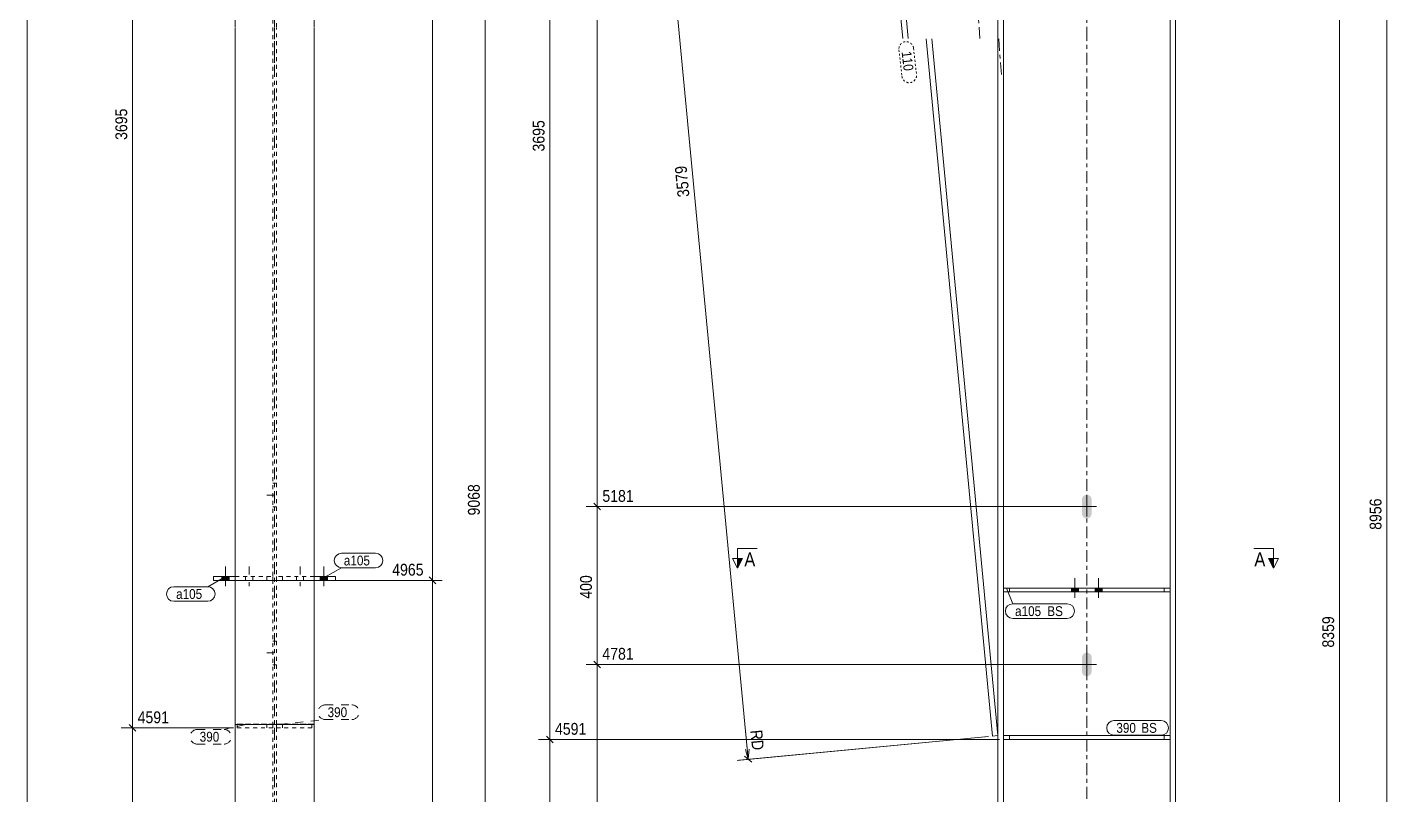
# Model space of a CAD drawing. Header units: millimetres. Extents: x 2 to 579, y 1 to 825.
# Drawn here: x 5 to 349.4, y 321.5 to 516 of the extents above; entities that cross this region are included whole.
import ezdxf

# ---------------------------------------------------------------- set-up
doc = ezdxf.new("R2010")
doc.units = ezdxf.units.MM
for name, pattern in [('XKITLINE00', [0]), ('XKITLINE01', [4, 1, -1, 1, -1]), ('XKITLINE02', [4, 2, -2]), ('XKITLINE03', [6, 3, -1, 1, -1]), ('XKITLINE04', [3, 0.5, -0.5, 0.5, -0.5, 0.5, -0.5])]:
    doc.linetypes.add(name, pattern=pattern)
for name, color, linetype, lineweight in [('Bolt', 3, 'Continuous', 0), ('Dimensions', 7, 'Continuous', 0), ('DrawingSheet', 5, 'Continuous', 0), ('Part', 2, 'Continuous', 0), ('PartMark', 7, 'Continuous', 0), ('Section', 6, 'Continuous', 0)]:
    doc.layers.add(name, color=color, linetype=linetype, lineweight=lineweight)
doc.styles.add('ARIAL', font='ARIAL.TTF')

# ---------------------------------------------------------------- blocks, each defined once
blk = doc.blocks.new('*A6')
at = {"layer": 'Bolt'}
for points in [[(273.88, 391.59), (273.4, 391.5), (272.92, 391.59), (272.52, 391.86), (272.25, 392.27), (272.15, 392.75), (272.15, 396.25), (272.25, 396.72), (272.52, 397.13), (272.92, 397.4), (273.4, 397.5), (273.88, 397.4), (274.28, 397.13), (274.55, 396.72), (274.65, 396.25), (274.65, 392.75), (274.55, 392.27), (274.28, 391.86)], [(273.88, 351.59), (273.4, 351.5), (272.92, 351.59), (272.52, 351.86), (272.25, 352.27), (272.15, 352.75), (272.15, 356.25), (272.25, 356.72), (272.52, 357.13), (272.92, 357.4), (273.4, 357.5), (273.88, 357.4), (274.28, 357.13), (274.55, 356.72), (274.65, 356.25), (274.65, 352.75), (274.55, 352.27), (274.28, 351.86)]]:
    blk.add_hatch(color=3, dxfattribs=at).paths.add_polyline_path(points, flags=17)
at = {"layer": 'Bolt', "color": 3, "linetype": 'XKITLINE00', "lineweight": 0}
for p, q in [((273.4, 397), (273.4, 392)), ((275.9, 394.5), (270.9, 394.5)), ((273.4, 357), (273.4, 352)), ((275.9, 354.5), (270.9, 354.5))]:
    blk.add_line(p, q, dxfattribs=at)
blk = doc.blocks.new('*A9')
at = {"layer": 'Bolt'}
for points in [[(269.5, 372.87), (269.5, 373.87), (271.3, 373.87), (271.3, 372.87)], [(269.5, 372.87), (269.5, 373.87), (271.3, 373.87), (271.3, 372.87)], [(275.5, 372.87), (275.5, 373.87), (277.3, 373.87), (277.3, 372.87)], [(275.5, 372.87), (275.5, 373.87), (277.3, 373.87), (277.3, 372.87)]]:
    blk.add_hatch(color=3, dxfattribs=at).paths.add_polyline_path(points, flags=17)
at = {"layer": 'Bolt', "color": 3, "linetype": 'XKITLINE00', "lineweight": 0}
for p, q in [((270.4, 376.37), (270.4, 371.37)), ((270.4, 376.37), (270.4, 371.37)), ((276.4, 376.37), (276.4, 371.37)), ((276.4, 376.37), (276.4, 371.37)), ((269.5, 373.87), (269.5, 372.87)), ((269.5, 373.87), (269.5, 372.87)), ((271.3, 373.87), (271.3, 372.87)), ((271.3, 373.87), (271.3, 372.87)), ((275.5, 373.87), (275.5, 372.87)), ((275.5, 373.87), (275.5, 372.87)), ((277.3, 373.87), (277.3, 372.87)), ((277.3, 373.87), (277.3, 372.87))]:
    blk.add_line(p, q, dxfattribs=at)
blk = doc.blocks.new('*A10')
at = {"layer": 'Bolt', "color": 3, "linetype": 'XKITLINE02', "lineweight": 0}
for p, q in [((270.4, 376.37), (270.4, 371.37)), ((270.4, 376.37), (270.4, 371.37)), ((276.4, 376.37), (276.4, 371.37)), ((276.4, 376.37), (276.4, 371.37)), ((269.5, 373.87), (269.5, 372.87)), ((269.5, 373.87), (269.5, 372.87)), ((271.3, 373.87), (271.3, 372.87)), ((271.3, 373.87), (271.3, 372.87)), ((275.5, 373.87), (275.5, 372.87)), ((275.5, 373.87), (275.5, 372.87)), ((277.3, 373.87), (277.3, 372.87)), ((277.3, 373.87), (277.3, 372.87))]:
    blk.add_line(p, q, dxfattribs=at)
blk = doc.blocks.new('*A13')
at = {"layer": 'Part', "color": 2, "linetype": 'XKITLINE00', "lineweight": 0}
for p, q in [((294.5, 708.29), (294.5, 513.1)), ((295.9, 709.39), (295.9, 513.1)), ((250.9, 673.92), (250.9, 513.1)), ((252.3, 675.02), (252.3, 513.1)), ((250.9, 513), (250.9, 218.48)), ((252.3, 513), (252.3, 373.87)), ((294.5, 513), (294.5, 373.87)), ((295.9, 513), (295.9, 218.48)), ((252.3, 372.87), (252.3, 218.48)), ((294.5, 372.87), (294.5, 218.48))]:
    blk.add_line(p, q, dxfattribs=at)
at = {"layer": 'Part', "color": 7, "linetype": 'XKITLINE03', "lineweight": 0}
for p, q in [((273.4, 513.1), (273.4, 701.66)), ((273.4, 218.48), (273.4, 513))]:
    blk.add_line(p, q, dxfattribs=at)
at = {"layer": 'Part', "color": 7, "linetype": 'XKITLINE01', "lineweight": 0}
for p, q in [((252.3, 373.87), (252.3, 372.87)), ((294.5, 373.87), (294.5, 372.87))]:
    blk.add_line(p, q, dxfattribs=at)
blk = doc.blocks.new('*A15')
at = {"layer": 'Part', "color": 7, "linetype": 'XKITLINE01', "lineweight": 0}
for p, q in [((294.5, 336.48), (252.3, 336.48)), ((252.3, 336.48), (252.3, 335.48)), ((252.3, 335.48), (294.5, 335.48)), ((253.8, 335.48), (253.8, 336.48)), ((293, 335.48), (293, 336.48)), ((294.5, 335.48), (294.5, 336.48))]:
    blk.add_line(p, q, dxfattribs=at)
blk = doc.blocks.new('*A16')
at = {"layer": 'Part', "color": 2, "linetype": 'XKITLINE00', "lineweight": 0}
for p, q in [((252.3, 336.48), (294.5, 336.48)), ((252.3, 335.48), (294.5, 335.48))]:
    blk.add_line(p, q, dxfattribs=at)
at = {"layer": 'Part', "color": 7, "linetype": 'XKITLINE01', "lineweight": 0}
for p, q in [((252.3, 336.48), (252.3, 335.48)), ((253.8, 335.48), (253.8, 336.48)), ((293, 336.48), (293, 335.48)), ((294.5, 335.48), (294.5, 336.48))]:
    blk.add_line(p, q, dxfattribs=at)
blk = doc.blocks.new('*A17')
at = {"layer": 'Part', "color": 7, "linetype": 'XKITLINE01', "lineweight": 0}
for p, q in [((214.25, 645.03), (249.74, 673)), ((249.74, 673), (250.9, 672.45)), ((250.9, 513.1), (250.9, 672.45)), ((250.9, 672.45), (250.9, 672.45)), ((250.9, 513.1), (250.9, 672.45)), ((250.9, 672.45), (250.9, 672.45)), ((250.9, 336.48), (250.9, 513)), ((250.9, 336.48), (250.9, 513))]:
    blk.add_line(p, q, dxfattribs=at)
at = {"layer": 'Part', "color": 2, "linetype": 'XKITLINE00', "lineweight": 0}
for p, q in [((249.74, 673), (250.9, 672.45)), ((226.78, 513.1), (214.25, 645.03)), ((215.56, 646.06), (228.19, 513.1)), ((249.51, 336.34), (232.73, 513)), ((234.14, 513), (250.9, 336.48)), ((250.9, 336.48), (249.51, 336.34))]:
    blk.add_line(p, q, dxfattribs=at)
at = {"layer": 'Part', "color": 7, "linetype": 'XKITLINE03', "lineweight": 0}
for p, q in [((234.33, 671.56), (246.35, 513.1)), ((251.1, 513), (251.85, 503.11))]:
    blk.add_line(p, q, dxfattribs=at)
blk = doc.blocks.new('*A19')
at = {"layer": 'Part', "color": 2, "linetype": 'XKITLINE00', "lineweight": 0}
for p, q in [((252.3, 373.87), (294.5, 373.87)), ((252.3, 373.87), (252.3, 372.87)), ((252.3, 372.87), (294.5, 372.87)), ((294.5, 372.87), (294.5, 373.87))]:
    blk.add_line(p, q, dxfattribs=at)
at = {"layer": 'Part', "color": 7, "linetype": 'XKITLINE01', "lineweight": 0}
for p, q in [((253.8, 372.87), (253.8, 373.87)), ((293, 372.87), (293, 373.87))]:
    blk.add_line(p, q, dxfattribs=at)
blk = doc.blocks.new('*A20')
at = {"layer": 'Part', "color": 7, "linetype": 'XKITLINE01', "lineweight": 0}
for p, q in [((294.5, 373.87), (252.3, 373.87)), ((252.3, 372.87), (252.3, 373.87)), ((294.5, 372.87), (252.3, 372.87)), ((253.8, 373.87), (253.8, 372.87)), ((293, 372.87), (293, 373.87)), ((294.5, 373.87), (294.5, 372.87))]:
    blk.add_line(p, q, dxfattribs=at)
blk = doc.blocks.new('*A25')
at = {"layer": 'Bolt', "color": 3, "linetype": 'XKITLINE02', "lineweight": 0}
for p, q in [((67.23, 400.43), (68.13, 400.43)), ((65.68, 397.43), (69.68, 397.43)), ((67.23, 394.43), (68.13, 394.43)), ((67.23, 360.43), (68.13, 360.43)), ((65.68, 357.43), (69.68, 357.43)), ((67.23, 354.43), (68.13, 354.43))]:
    blk.add_line(p, q, dxfattribs=at)
blk = doc.blocks.new('*A28')
at = {"layer": 'Bolt'}
blk.add_hatch(color=3, dxfattribs=at).paths.add_polyline_path([(81.03, 376.81), (81.03, 375.81), (79.23, 375.81), (79.23, 376.81)], flags=17)
blk.add_hatch(color=3, dxfattribs=at).paths.add_polyline_path([(81.03, 376.81), (81.03, 375.81), (79.23, 375.81), (79.23, 376.81)], flags=17)
at = {"layer": 'Bolt', "color": 3, "linetype": 'XKITLINE02', "lineweight": 0}
for p, q in [((74.13, 379.31), (74.13, 374.31)), ((74.13, 379.31), (74.13, 374.31)), ((73.23, 376.81), (73.23, 375.81)), ((73.23, 376.81), (73.23, 375.81)), ((75.03, 376.81), (75.03, 375.81)), ((75.03, 376.81), (75.03, 375.81))]:
    blk.add_line(p, q, dxfattribs=at)
at = {"layer": 'Bolt', "color": 3, "linetype": 'XKITLINE00', "lineweight": 0}
for p, q in [((80.13, 379.31), (80.13, 374.31)), ((80.13, 379.31), (80.13, 374.31)), ((79.23, 376.81), (79.23, 375.81)), ((79.23, 376.81), (79.23, 375.81)), ((81.03, 376.81), (81.03, 375.81)), ((81.03, 376.81), (81.03, 375.81))]:
    blk.add_line(p, q, dxfattribs=at)
blk = doc.blocks.new('*A29')
at = {"layer": 'Bolt'}
blk.add_hatch(color=3, dxfattribs=at).paths.add_polyline_path([(54.33, 375.81), (54.33, 376.81), (56.13, 376.81), (56.13, 375.81)], flags=17)
blk.add_hatch(color=3, dxfattribs=at).paths.add_polyline_path([(54.33, 375.81), (54.33, 376.81), (56.13, 376.81), (56.13, 375.81)], flags=17)
at = {"layer": 'Bolt', "color": 3, "linetype": 'XKITLINE00', "lineweight": 0}
for p, q in [((55.23, 379.31), (55.23, 374.31)), ((55.23, 379.31), (55.23, 374.31)), ((54.33, 376.81), (54.33, 375.81)), ((54.33, 376.81), (54.33, 375.81)), ((56.13, 376.81), (56.13, 375.81)), ((56.13, 376.81), (56.13, 375.81))]:
    blk.add_line(p, q, dxfattribs=at)
at = {"layer": 'Bolt', "color": 3, "linetype": 'XKITLINE02', "lineweight": 0}
for p, q in [((61.23, 379.31), (61.23, 374.31)), ((61.23, 379.31), (61.23, 374.31)), ((60.33, 376.81), (60.33, 375.81)), ((60.33, 376.81), (60.33, 375.81)), ((62.13, 376.81), (62.13, 375.81)), ((62.13, 376.81), (62.13, 375.81))]:
    blk.add_line(p, q, dxfattribs=at)
blk = doc.blocks.new('*A32')
at = {"layer": 'Part', "color": 7, "linetype": 'XKITLINE01', "lineweight": 0}
for p, q in [((57.68, 515.93), (57.68, 339.28)), ((67.23, 515.93), (67.23, 221.41)), ((68.13, 221.41), (68.13, 515.93)), ((77.68, 339.28), (77.68, 515.93))]:
    blk.add_line(p, q, dxfattribs=at)
at = {"layer": 'Part', "color": 7, "linetype": 'XKITLINE03', "lineweight": 0}
blk.add_line((67.68, 221.41), (67.68, 515.93), dxfattribs=at)
at = {"layer": 'Part', "color": 2, "linetype": 'XKITLINE00', "lineweight": 0}
for p, q in [((57.68, 221.41), (57.68, 339.28)), ((77.68, 339.28), (77.68, 221.41))]:
    blk.add_line(p, q, dxfattribs=at)
blk = doc.blocks.new('*A34')
at = {"layer": 'Part', "color": 7, "linetype": 'XKITLINE01', "lineweight": 0}
for p, q in [((67.23, 339.41), (58.23, 339.41)), ((58.23, 339.41), (58.23, 338.41)), ((58.23, 338.41), (67.23, 338.41)), ((65.73, 339.41), (65.73, 338.41)), ((67.23, 338.41), (67.23, 339.41))]:
    blk.add_line(p, q, dxfattribs=at)
blk = doc.blocks.new('*A35')
at = {"layer": 'Part', "color": 7, "linetype": 'XKITLINE01', "lineweight": 0}
for p, q in [((77.13, 339.41), (68.13, 339.41)), ((68.13, 339.41), (68.13, 338.41)), ((68.13, 338.41), (77.13, 338.41)), ((69.63, 339.41), (69.63, 338.41)), ((77.13, 338.41), (77.13, 339.41))]:
    blk.add_line(p, q, dxfattribs=at)
blk = doc.blocks.new('*A36')
at = {"layer": 'Part', "color": 7, "linetype": 'XKITLINE01', "lineweight": 0}
for p, q in [((67.23, 675.94), (67.23, 516.03)), ((68.13, 675.94), (67.23, 675.94)), ((67.23, 675.38), (68.13, 675.38)), ((68.13, 516.03), (68.13, 675.94)), ((67.23, 649), (57.68, 649)), ((57.68, 649), (57.68, 637.68)), ((57.68, 647.96), (77.68, 647.96)), ((77.68, 649), (68.13, 649)), ((77.68, 637.68), (77.68, 649)), ((67.23, 515.93), (67.23, 339.41)), ((68.13, 339.41), (68.13, 515.93)), ((77.68, 339.41), (57.68, 339.41))]:
    blk.add_line(p, q, dxfattribs=at)
at = {"layer": 'Part', "color": 7, "linetype": 'XKITLINE03', "lineweight": 0}
for p, q in [((67.68, 674.5), (67.68, 516.03)), ((67.68, 515.93), (67.68, 506.05))]:
    blk.add_line(p, q, dxfattribs=at)
at = {"layer": 'Part', "color": 2, "linetype": 'XKITLINE00', "lineweight": 0}
for p, q in [((57.68, 516.03), (57.68, 637.68)), ((77.68, 516.03), (77.68, 637.68)), ((57.68, 339.28), (57.68, 515.93)), ((77.68, 339.28), (77.68, 515.93)), ((77.68, 339.28), (57.68, 339.28))]:
    blk.add_line(p, q, dxfattribs=at)
blk = doc.blocks.new('*A38')
at = {"layer": 'Part', "color": 7, "linetype": 'XKITLINE01', "lineweight": 0}
for p, q in [((68.13, 376.81), (68.13, 375.81)), ((77.68, 376.81), (68.13, 376.81)), ((77.68, 375.81), (68.13, 375.81)), ((69.63, 376.81), (69.63, 375.81))]:
    blk.add_line(p, q, dxfattribs=at)
at = {"layer": 'Part', "color": 2, "linetype": 'XKITLINE00', "lineweight": 0}
for p, q in [((83.13, 376.81), (77.68, 376.81)), ((83.13, 375.81), (77.68, 375.81)), ((83.13, 376.81), (83.13, 375.81))]:
    blk.add_line(p, q, dxfattribs=at)
blk = doc.blocks.new('*A39')
at = {"layer": 'Part', "color": 2, "linetype": 'XKITLINE00', "lineweight": 0}
for p, q in [((52.23, 376.81), (57.68, 376.81)), ((52.23, 376.81), (52.23, 375.81)), ((52.23, 375.81), (57.68, 375.81))]:
    blk.add_line(p, q, dxfattribs=at)
at = {"layer": 'Part', "color": 7, "linetype": 'XKITLINE01', "lineweight": 0}
for p, q in [((57.68, 376.81), (67.23, 376.81)), ((57.68, 375.81), (67.23, 375.81)), ((65.73, 376.81), (65.73, 375.81)), ((67.23, 376.81), (67.23, 375.81))]:
    blk.add_line(p, q, dxfattribs=at)
blk = doc.blocks.new('*A65')
at = {"layer": 'DrawingSheet', "color": 5, "linetype": 'XKITLINE00', "lineweight": 0}
blk.add_line((5, 825), (5, 5), dxfattribs=at)
blk = doc.blocks.new('*A79')
at = {"layer": 'Dimensions', "color": 7, "linetype": 'XKITLINE00', "lineweight": 0}
blk.add_line((120.99, 74.75), (120.99, 718.66), dxfattribs=at)
at = {"layer": 'Dimensions', "color": 3, "style": 'ARIAL', "width": 0.85}
blk.add_text('9068', height=3, rotation=90.0002, dxfattribs=at).set_placement((119.64, 392.25))
blk = doc.blocks.new('*A82')
at = {"layer": 'Dimensions', "color": 7, "linetype": 'XKITLINE00', "lineweight": 0}
for p, q in [((148.55, 355.34), (150.25, 353.65)), ((272.4, 354.5), (146.55, 354.5)), ((149.4, 99.88), (149.4, 354.5)), ((272.4, 99.88), (146.55, 99.88)), ((148.55, 100.72), (150.25, 99.03))]:
    blk.add_line(p, q, dxfattribs=at)
at = {"layer": 'Dimensions', "color": 3}
for p in [(149.4, 354.5), (149.4, 99.88)]:
    blk.add_point(p, dxfattribs=at)
at = {"layer": 'Dimensions', "color": 3, "style": 'ARIAL', "width": 0.85}
blk.add_text('4781', height=3, dxfattribs=at).set_placement((150.7, 355.7))
blk.add_text('4550', height=3, rotation=90.0002, dxfattribs=at).set_placement((148.05, 222.74))
blk = doc.blocks.new('*A83')
at = {"layer": 'Dimensions', "color": 7, "linetype": 'XKITLINE00', "lineweight": 0}
for p, q in [((272.4, 394.5), (146.55, 394.5)), ((148.55, 395.34), (150.25, 393.65)), ((149.4, 354.5), (149.4, 394.5)), ((148.55, 355.34), (150.25, 353.65)), ((272.4, 354.5), (146.55, 354.5))]:
    blk.add_line(p, q, dxfattribs=at)
at = {"layer": 'Dimensions', "color": 3}
for p in [(149.4, 394.5), (149.4, 354.5)]:
    blk.add_point(p, dxfattribs=at)
at = {"layer": 'Dimensions', "color": 3, "style": 'ARIAL', "width": 0.85}
blk.add_text('5181', height=3, dxfattribs=at).set_placement((150.7, 395.7))
blk.add_text('400', height=3, rotation=90.0002, dxfattribs=at).set_placement((148.05, 371.16))
blk = doc.blocks.new('*A84')
at = {"layer": 'Dimensions', "color": 7, "linetype": 'XKITLINE00', "lineweight": 0}
for p, q in [((272.4, 652.44), (146.55, 652.44)), ((148.55, 653.29), (150.25, 651.59)), ((149.4, 394.5), (149.4, 652.44)), ((272.4, 394.5), (146.55, 394.5)), ((148.55, 395.34), (150.25, 393.65))]:
    blk.add_line(p, q, dxfattribs=at)
at = {"layer": 'Dimensions', "color": 3}
for p in [(149.4, 652.44), (149.4, 394.5)]:
    blk.add_point(p, dxfattribs=at)
at = {"layer": 'Dimensions', "color": 3, "style": 'ARIAL', "width": 0.85}
blk.add_text('8386', height=3, dxfattribs=at).set_placement((150.7, 653.64))
blk.add_text('3205', height=3, rotation=90.0002, dxfattribs=at).set_placement((148.05, 519.02))
blk = doc.blocks.new('*A86')
at = {"layer": 'Dimensions', "color": 7, "linetype": 'XKITLINE00', "lineweight": 0}
blk.add_line((337.4, 76.75), (337.4, 649.71), dxfattribs=at)
at = {"layer": 'Dimensions', "color": 3, "style": 'ARIAL', "width": 0.85}
blk.add_text('8359', height=3, rotation=90.0002, dxfattribs=at).set_placement((336.05, 358.78))
blk = doc.blocks.new('*A93')
at = {"layer": 'Dimensions', "color": 7, "linetype": 'XKITLINE00', "lineweight": 0}
for p, q in [((214.68, 630), (156.88, 624.51)), ((158.79, 625.55), (160.64, 624.02)), ((187.66, 330.47), (159.71, 624.78)), ((186.98, 337.66), (187.66, 330.47)), ((248.51, 336.25), (184.82, 330.2)), ((248.51, 336.25), (185.27, 330.24)), ((186.74, 331.24), (188.59, 329.71)), ((186.93, 332.91), (187.66, 330.47)), ((187.92, 333.01), (187.66, 330.47))]:
    blk.add_line(p, q, dxfattribs=at)
at = {"layer": 'Dimensions', "color": 3}
for p in [(159.71, 624.78), (187.66, 330.47)]:
    blk.add_point(p, dxfattribs=at)
at = {"layer": 'Dimensions', "color": 7}
blk.add_point((187.66, 330.47), dxfattribs=at)
at = {"layer": 'Dimensions', "color": 3, "style": 'ARIAL', "width": 0.85}
for s, rotation, p in [('3579', 5.4259, (160.89, 626.1)), ('3579', 95.4261, (172.76, 473.07)), ('RD', -84.5743, (188.17, 337.77))]:
    blk.add_text(s, height=3, rotation=rotation, dxfattribs=at).set_placement(p)
blk = doc.blocks.new('*A100')
at = {"layer": 'PartMark', "color": 7, "linetype": 'XKITLINE04', "lineweight": 0}
for p, q in [((225.82, 510.26), (226.59, 503.54)), ((229.5, 510.68), (230.26, 503.96))]:
    blk.add_line(p, q, dxfattribs=at)
for centre, start, end in [((227.66, 510.47), 6.5153, 186.5153), ((228.43, 503.75), 186.5153, 6.5153)]:
    blk.add_arc(centre, 1.85, start, end, dxfattribs=at)
at = {"layer": 'PartMark', "color": 3, "style": 'ARIAL', "width": 0.85}
blk.add_text('110', height=2.5, rotation=-83.4857, dxfattribs=at).set_placement((226.48, 509.73))
blk = doc.blocks.new('*A105')
at = {"layer": 'PartMark', "color": 7, "linetype": 'XKITLINE00', "lineweight": 0}
for p, q in [((253.07, 373.81), (254.63, 369.86)), ((254.63, 369.86), (268.44, 369.86)), ((254.63, 366.16), (268.44, 366.16))]:
    blk.add_line(p, q, dxfattribs=at)
for centre, start, end in [((254.63, 368.01), 90, 270), ((268.44, 368.01), 270, 90)]:
    blk.add_arc(centre, 1.85, start, end, dxfattribs=at)
at = {"layer": 'PartMark', "color": 3, "style": 'ARIAL', "width": 0.85}
for s, p in [('a105', (255.23, 366.76)), ('BS', (263.39, 366.76))]:
    blk.add_text(s, height=2.5, dxfattribs=at).set_placement(p)
blk = doc.blocks.new('*A106')
at = {"layer": 'PartMark', "color": 7, "linetype": 'XKITLINE00', "lineweight": 0}
for p, q in [((280.29, 340.28), (292.25, 340.28)), ((280.29, 336.58), (292.25, 336.58))]:
    blk.add_line(p, q, dxfattribs=at)
for centre, start, end in [((280.29, 338.43), 90, 270), ((292.25, 338.43), 270, 90)]:
    blk.add_arc(centre, 1.85, start, end, dxfattribs=at)
at = {"layer": 'PartMark', "color": 3, "style": 'ARIAL', "width": 0.85}
for s, p in [('390', (280.89, 337.18)), ('BS', (287.2, 337.18))]:
    blk.add_text(s, height=2.5, dxfattribs=at).set_placement(p)
blk = doc.blocks.new('*A108')
at = {"layer": 'Section'}
for points in [[(186.16, 381.37), (184.91, 378.87), (184.91, 381.37)], [(320.72, 381.37), (320.72, 378.87), (319.47, 381.37)]]:
    blk.add_hatch(color=3, dxfattribs=at).paths.add_polyline_path(points, flags=17)
at = {"layer": 'Section', "color": 1, "linetype": 'XKITLINE00', "lineweight": 0}
for p, q in [((184.91, 383.87), (189.91, 383.87)), ((184.91, 383.87), (184.91, 378.87)), ((320.72, 383.87), (315.72, 383.87)), ((320.72, 383.87), (320.72, 378.87))]:
    blk.add_line(p, q, dxfattribs=at)
at = {"layer": 'Section', "color": 3, "linetype": 'XKITLINE00', "lineweight": 0}
for p, q in [((184.91, 378.87), (183.66, 381.37)), ((186.16, 381.37), (183.66, 381.37)), ((184.91, 378.87), (186.16, 381.37)), ((319.47, 381.37), (321.97, 381.37)), ((320.72, 378.87), (319.47, 381.37)), ((321.97, 381.37), (320.72, 378.87))]:
    blk.add_line(p, q, dxfattribs=at)
at = {"layer": 'Section', "color": 7, "style": 'ARIAL', "width": 0.85}
for p in [(186.66, 379.37), (315.86, 379.37)]:
    blk.add_text('A', height=3.5, dxfattribs=at).set_placement(p)
blk = doc.blocks.new('*A116')
at = {"layer": 'Dimensions', "color": 7, "linetype": 'XKITLINE00', "lineweight": 0}
blk.add_line((349.4, 76.75), (349.4, 709.39), dxfattribs=at)
at = {"layer": 'Dimensions', "color": 3, "style": 'ARIAL', "width": 0.85}
blk.add_text('8956', height=3, rotation=90.0002, dxfattribs=at).set_placement((348.05, 388.62))
blk = doc.blocks.new('*A117')
at = {"layer": 'Dimensions', "color": 7, "linetype": 'XKITLINE00', "lineweight": 0}
for p, q in [((251.3, 335.48), (134.55, 335.48)), ((136.55, 336.32), (138.25, 334.63)), ((137.4, 76.75), (137.4, 335.48)), ((249.9, 76.75), (134.55, 76.75)), ((136.55, 77.6), (138.25, 75.9))]:
    blk.add_line(p, q, dxfattribs=at)
at = {"layer": 'Dimensions', "color": 3}
for p in [(137.4, 335.48), (137.4, 76.75)]:
    blk.add_point(p, dxfattribs=at)
at = {"layer": 'Dimensions', "color": 3, "style": 'ARIAL', "width": 0.85}
blk.add_text('4591', height=3, dxfattribs=at).set_placement((138.7, 336.68))
blk.add_text('4591', height=3, rotation=90.0002, dxfattribs=at).set_placement((136.05, 201.66))
blk = doc.blocks.new('*A118')
at = {"layer": 'Dimensions', "color": 7, "linetype": 'XKITLINE00', "lineweight": 0}
for p, q in [((251.3, 642.38), (134.55, 642.38)), ((136.55, 643.23), (138.25, 641.54)), ((137.4, 335.48), (137.4, 642.38)), ((251.3, 335.48), (134.55, 335.48)), ((136.55, 336.32), (138.25, 334.63))]:
    blk.add_line(p, q, dxfattribs=at)
at = {"layer": 'Dimensions', "color": 3}
for p in [(137.4, 642.38), (137.4, 335.48)]:
    blk.add_point(p, dxfattribs=at)
at = {"layer": 'Dimensions', "color": 3, "style": 'ARIAL', "width": 0.85}
blk.add_text('8286', height=3, dxfattribs=at).set_placement((138.7, 643.58))
blk.add_text('3695', height=3, rotation=90.0002, dxfattribs=at).set_placement((136.05, 484.48))
blk = doc.blocks.new('*A122')
at = {"layer": 'Dimensions', "color": 7, "linetype": 'XKITLINE00', "lineweight": 0}
for p, q in [((53.23, 375.81), (110.08, 375.81)), ((106.83, 376.66), (108.52, 374.96)), ((107.68, 79.69), (107.68, 375.81)), ((78.68, 79.69), (110.08, 79.69)), ((106.83, 80.54), (108.52, 78.84))]:
    blk.add_line(p, q, dxfattribs=at)
at = {"layer": 'Dimensions', "color": 3}
for p in [(107.68, 375.81), (107.68, 79.69)]:
    blk.add_point(p, dxfattribs=at)
at = {"layer": 'Dimensions', "color": 3, "style": 'ARIAL', "width": 0.85}
blk.add_text('4965', height=3, dxfattribs=at).set_placement((97.47, 377.01))
blk.add_text('4965', height=3, rotation=90.0002, dxfattribs=at).set_placement((106.33, 223.3))
blk = doc.blocks.new('*A123')
at = {"layer": 'Dimensions', "color": 7, "linetype": 'XKITLINE00', "lineweight": 0}
for p, q in [((106.83, 713.18), (108.52, 711.48)), ((78.68, 712.33), (110.08, 712.33)), ((107.68, 375.81), (107.68, 712.33)), ((53.23, 375.81), (110.08, 375.81)), ((106.83, 376.66), (108.52, 374.96))]:
    blk.add_line(p, q, dxfattribs=at)
at = {"layer": 'Dimensions', "color": 3}
for p in [(107.68, 712.33), (107.68, 375.81)]:
    blk.add_point(p, dxfattribs=at)
at = {"layer": 'Dimensions', "color": 3, "style": 'ARIAL', "width": 0.85}
blk.add_text('8956', height=3, dxfattribs=at).set_placement((97.47, 713.53))
blk.add_text('3991', height=3, rotation=90.0002, dxfattribs=at).set_placement((106.33, 539.62))
blk = doc.blocks.new('*A124')
at = {"layer": 'Dimensions', "color": 7, "linetype": 'XKITLINE00', "lineweight": 0}
for p, q in [((57.23, 338.41), (28.83, 338.41)), ((30.83, 339.26), (32.52, 337.56)), ((31.68, 79.69), (31.68, 338.41)), ((31.68, 86.91), (31.68, 79.69)), ((56.68, 79.69), (27.18, 79.69)), ((56.68, 79.69), (28.83, 79.69)), ((30.83, 80.54), (32.52, 78.84)), ((31.18, 82.19), (31.68, 79.69)), ((32.18, 82.19), (31.68, 79.69))]:
    blk.add_line(p, q, dxfattribs=at)
at = {"layer": 'Dimensions', "color": 3}
for p in [(31.68, 338.41), (31.68, 79.69)]:
    blk.add_point(p, dxfattribs=at)
at = {"layer": 'Dimensions', "color": 7}
blk.add_point((31.68, 79.69), dxfattribs=at)
at = {"layer": 'Dimensions', "color": 3, "style": 'ARIAL', "width": 0.85}
blk.add_text('4591', height=3, dxfattribs=at).set_placement((32.98, 339.61))
for s, p in [('4591', (30.33, 204.6)), ('RD', (30.48, 81.13))]:
    blk.add_text(s, height=3, rotation=90.0002, dxfattribs=at).set_placement(p)
blk = doc.blocks.new('*A125')
at = {"layer": 'Dimensions', "color": 7, "linetype": 'XKITLINE00', "lineweight": 0}
for p, q in [((57.23, 645.32), (28.83, 645.32)), ((30.83, 646.17), (32.52, 644.47)), ((31.68, 338.41), (31.68, 645.32)), ((57.23, 338.41), (28.83, 338.41)), ((30.83, 339.26), (32.52, 337.56))]:
    blk.add_line(p, q, dxfattribs=at)
at = {"layer": 'Dimensions', "color": 3}
for p in [(31.68, 645.32), (31.68, 338.41)]:
    blk.add_point(p, dxfattribs=at)
at = {"layer": 'Dimensions', "color": 3, "style": 'ARIAL', "width": 0.85}
blk.add_text('8286', height=3, dxfattribs=at).set_placement((32.98, 646.52))
blk.add_text('3695', height=3, rotation=90.0002, dxfattribs=at).set_placement((30.33, 487.42))
blk = doc.blocks.new('*A132')
at = {"layer": 'PartMark', "color": 7, "linetype": 'XKITLINE00', "lineweight": 0}
for p, q in [((54.97, 376.6), (50.73, 374.2)), ((42.12, 374.2), (50.73, 374.2)), ((42.12, 370.5), (50.73, 370.5))]:
    blk.add_line(p, q, dxfattribs=at)
for centre, start, end in [((42.12, 372.35), 90, 270), ((50.73, 372.35), 270, 90)]:
    blk.add_arc(centre, 1.85, start, end, dxfattribs=at)
at = {"layer": 'PartMark', "color": 3, "style": 'ARIAL', "width": 0.85}
blk.add_text('a105', height=2.5, dxfattribs=at).set_placement((42.72, 371.1))
blk = doc.blocks.new('*A133')
at = {"layer": 'PartMark', "color": 7, "linetype": 'XKITLINE00', "lineweight": 0}
for p, q in [((84.62, 382.69), (93.24, 382.69)), ((80.38, 376.6), (84.62, 378.99)), ((84.62, 378.99), (93.24, 378.99))]:
    blk.add_line(p, q, dxfattribs=at)
for centre, start, end in [((84.62, 380.84), 90, 270), ((93.24, 380.84), 270, 90)]:
    blk.add_arc(centre, 1.85, start, end, dxfattribs=at)
at = {"layer": 'PartMark', "color": 3, "style": 'ARIAL', "width": 0.85}
blk.add_text('a105', height=2.5, dxfattribs=at).set_placement((85.22, 379.59))
blk = doc.blocks.new('*A136')
at = {"layer": 'PartMark', "color": 7, "linetype": 'XKITLINE02', "lineweight": 0}
for p, q in [((80.49, 344.25), (87.25, 344.25)), ((68.9, 339.29), (80.49, 340.55)), ((80.49, 340.55), (87.25, 340.55))]:
    blk.add_line(p, q, dxfattribs=at)
for centre, start, end in [((80.49, 342.4), 90, 270), ((87.25, 342.4), 270, 90)]:
    blk.add_arc(centre, 1.85, start, end, dxfattribs=at)
at = {"layer": 'PartMark', "color": 3, "style": 'ARIAL', "width": 0.85}
blk.add_text('390', height=2.5, dxfattribs=at).set_placement((81.09, 341.15))
blk = doc.blocks.new('*A137')
at = {"layer": 'PartMark', "color": 7, "linetype": 'XKITLINE02', "lineweight": 0}
for p, q in [((48.1, 338.03), (54.86, 338.03)), ((60.05, 339.18), (54.86, 338.03)), ((48.1, 334.33), (54.86, 334.33))]:
    blk.add_line(p, q, dxfattribs=at)
for centre, start, end in [((48.1, 336.18), 90, 270), ((54.86, 336.18), 270, 90)]:
    blk.add_arc(centre, 1.85, start, end, dxfattribs=at)
at = {"layer": 'PartMark', "color": 3, "style": 'ARIAL', "width": 0.85}
blk.add_text('390', height=2.5, dxfattribs=at).set_placement((48.7, 334.93))

msp = doc.modelspace()

# ---------------------------------------------------------------- block references
at = {"lineweight": 0}
for name in ['*A65', '*A123', '*A79', '*A116', '*A36', '*A17', '*A25', '*A84', '*A6', '*A86', '*A125', '*A118', '*A93', '*A100', '*A83', '*A133', '*A108', '*A122', '*A29', '*A28', '*A132', '*A39', '*A38', '*A9', '*A10', '*A19', '*A20', '*A105', '*A82', '*A124', '*A136', '*A137', '*A34', '*A35', '*A117', '*A106', '*A15', '*A16']:
    msp.add_blockref(name, (0, 0), dxfattribs=at)
at = {"layer": 'Part', "lineweight": 0}
for name in ['*A32', '*A13']:
    msp.add_blockref(name, (0, 0), dxfattribs=at)

doc.saveas('drawing.dxf')
